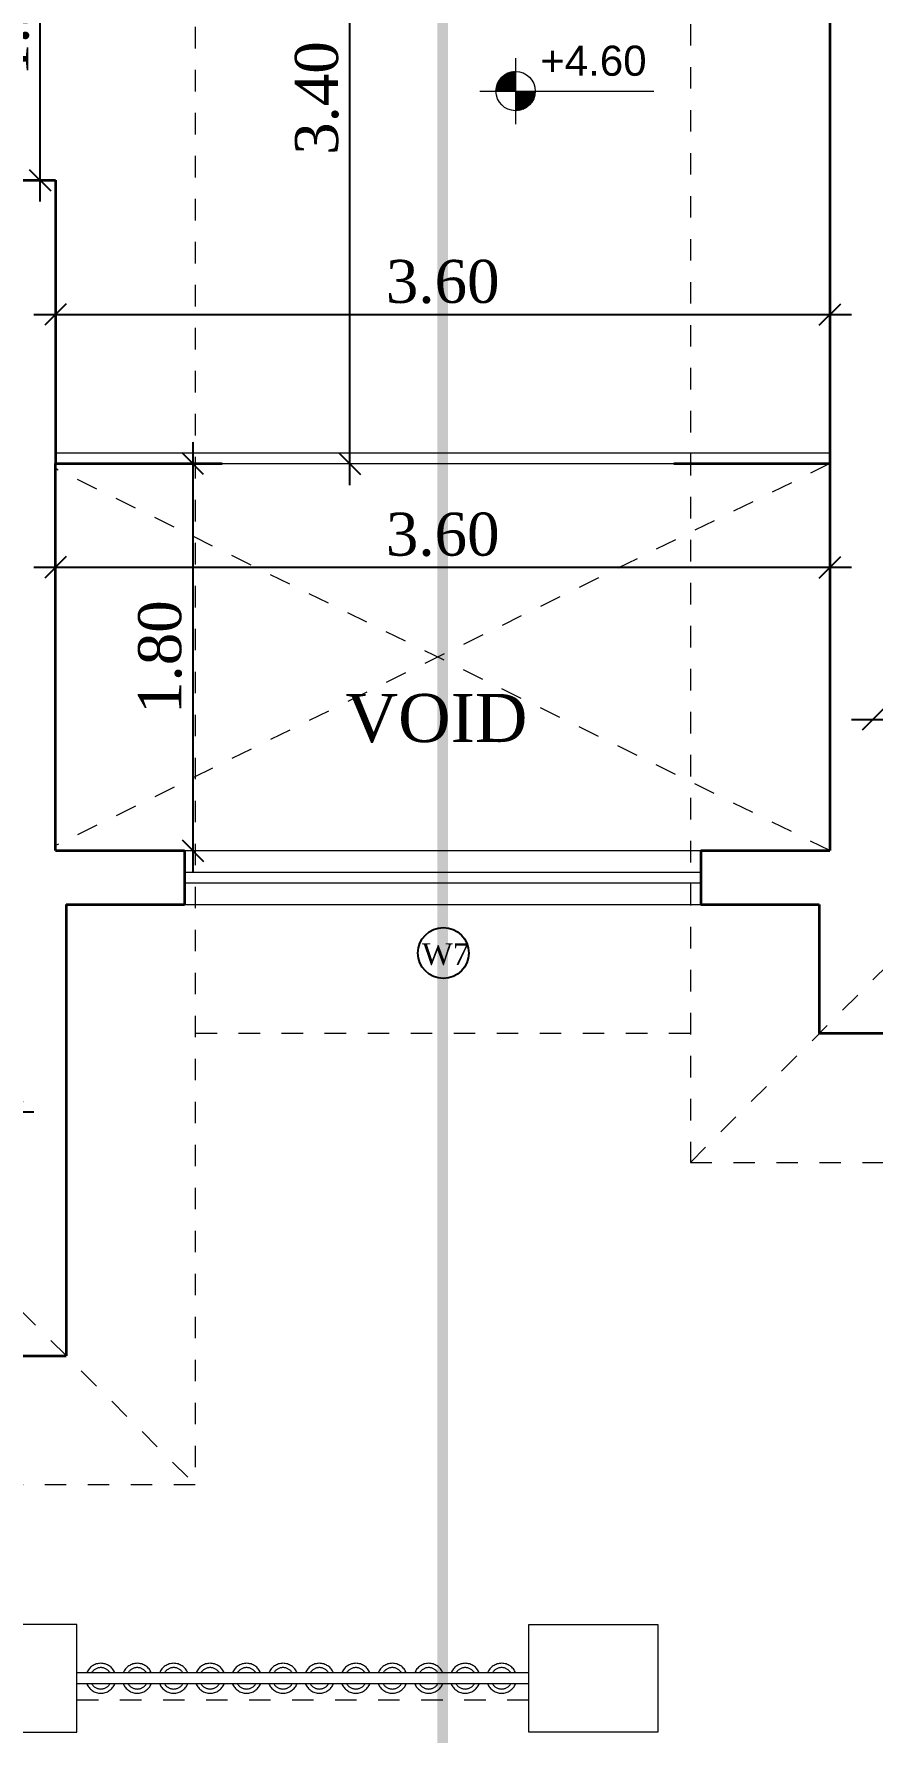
# Model space of a CAD drawing. Header units: metres. Extents: x 503482 to 1007323, y 2781056 to 5562345.
# Drawn here: x 503492.07 to 503495.96, y 2781127.08 to 2781134.98 of the extents above; entities that cross this region are included whole.
import ezdxf

# ---------------------------------------------------------------- set-up
doc = ezdxf.new("R2010")
doc.units = ezdxf.units.M
doc.header["$LTSCALE"] = 10
doc.header["$MEASUREMENT"] = 0
doc.header["$PDMODE"] = 3
doc.linetypes.add('1013-Lower$0$CACHE', pattern=[0.375, 0.25, -0.125])
doc.linetypes.add('HIDDEN', pattern=[0.375, 0.25, -0.125])
doc.layers.get('0').update_dxf_attribs({"linetype": 'CONTINUOUS'})
doc.layers.get('DEFPOINTS').update_dxf_attribs({"linetype": 'CONTINUOUS'})
for name, color, linetype, lineweight in [('01 wall', 4, 'CONTINUOUS', 35), ('01_WALLS', 7, 'CONTINUOUS', 25), ('H LINE', 1, 'HIDDEN', 5), ('TEXT', 254, 'CONTINUOUS', 13), ('WALL', 7, 'CONTINUOUS', 30), ('WINDOW', 5, 'CONTINUOUS', 9)]:
    doc.layers.add(name, color=color, linetype=linetype, lineweight=lineweight)
doc.layers.add('12_TEXT', color=1, linetype='CONTINUOUS')
doc.styles.add('AREAL', font='times.ttf')
doc.styles.add('SANSSERIFBOLD', font='sanss___.ttf', dxfattribs={"height": 18})
doc.dimstyles.new('bdc-1-100-A', dxfattribs={"dimtxt": 0.2, "dimasz": 0.1, "dimexe": 0, "dimexo": 0, "dimgap": 0.05, "dimtad": 1, "dimzin": 7, "dimdsep": 46, "dimtxsty": 'AREAL', "dimblk": 'OBLIQUE', "dimcen": 0.001, "dimdle": 0.1, "dimse1": 1, "dimse2": 1, "dimclrd": 15, "dimclre": 8, "dimclrt": 3, "dimadec": 0, "dimazin": 0, "dimtfac": 1, "dimtix": 1, "dimtmove": 2, "dimatfit": 3, "dimldrblk": 'OBLIQUE', "dimfxl": 0.1, "dimtolj": 1, "dimtzin": 0, "dimlwe": 5, "dimarcsym": 0})

# ---------------------------------------------------------------- blocks, each defined once
blk = doc.blocks.new('_Oblique')
at = {"color": 0, "linetype": 'ByBlock', "lineweight": -2}
blk.add_line((-0.5, -0.5), (0.5, 0.5), dxfattribs=at)
blk = doc.blocks.new('*D911')
at = {"layer": '01_WALLS', "color": 15, "linetype": 'Continuous', "lineweight": -2, "ltscale": 0.04, "transparency": 16777216}
blk.add_line((503486.5667, 2781129.9613), (503492.0667, 2781129.9613), dxfattribs=at)
at = {"layer": 'DEFPOINTS', "color": 0, "ltscale": 0.04, "transparency": 16777216}
for p in [(503491.9667, 2781132.8765), (503486.6667, 2781132.2765), (503491.9667, 2781129.9613)]:
    blk.add_point(p, dxfattribs=at)
at = {"layer": '01_WALLS', "color": 15, "lineweight": -2, "ltscale": 0.04, "transparency": 16777216, "xscale": 0.1, "yscale": 0.1, "zscale": 0.1, "rotation": 180}
blk.add_blockref('_Oblique', (503486.6667, 2781129.9613), dxfattribs=at)
at = {"layer": '01_WALLS', "color": 15, "lineweight": -2, "ltscale": 0.04, "transparency": 16777216, "xscale": 0.1, "yscale": 0.1, "zscale": 0.1}
blk.add_blockref('_Oblique', (503491.9667, 2781129.9613), dxfattribs=at)
at = {"layer": '01_WALLS', "color": 3, "lineweight": 5, "ltscale": 0.04, "transparency": 16777216, "insert": (503489.3167, 2781130.1133), "char_height": 0.2, "attachment_point": 5, "style": 'AREAL'}
blk.add_mtext('\\A1;5.30', dxfattribs=at)
blk = doc.blocks.new('*D913')
at = {"layer": '01_WALLS', "color": 15, "linetype": 'Continuous', "lineweight": -2, "ltscale": 0.04, "transparency": 16777216}
blk.add_line((503495.8667, 2781131.7869), (503500.5667, 2781131.7869), dxfattribs=at)
at = {"layer": 'DEFPOINTS', "color": 0, "ltscale": 0.04, "transparency": 16777216}
for p in [(503500.4667, 2781131.7869), (503495.9667, 2781131.6024), (503500.4667, 2781131.4399)]:
    blk.add_point(p, dxfattribs=at)
at = {"layer": '01_WALLS', "color": 15, "lineweight": -2, "ltscale": 0.04, "transparency": 16777216, "xscale": 0.1, "yscale": 0.1, "zscale": 0.1, "rotation": 180}
blk.add_blockref('_Oblique', (503495.9667, 2781131.7869), dxfattribs=at)
at = {"layer": '01_WALLS', "color": 15, "lineweight": -2, "ltscale": 0.04, "transparency": 16777216, "xscale": 0.1, "yscale": 0.1, "zscale": 0.1}
blk.add_blockref('_Oblique', (503500.4667, 2781131.7869), dxfattribs=at)
at = {"layer": '01_WALLS', "color": 3, "lineweight": 5, "ltscale": 0.04, "transparency": 16777216, "insert": (503498.2167, 2781131.939), "char_height": 0.2, "attachment_point": 5, "style": 'AREAL'}
blk.add_mtext('\\A1;4.50', dxfattribs=at)
blk = doc.blocks.new('*D917')
at = {"layer": '01_WALLS', "color": 15, "linetype": 'Continuous', "lineweight": -2, "ltscale": 0.04, "transparency": 16777216}
blk.add_line((503500.8167, 2781124.0774), (503486.3167, 2781124.0774), dxfattribs=at)
at = {"layer": 'DEFPOINTS', "color": 0, "ltscale": 0.04, "transparency": 16777216}
for p in [(503486.4167, 2781128.8265), (503500.7167, 2781125.4772), (503486.4167, 2781124.0774)]:
    blk.add_point(p, dxfattribs=at)
at = {"layer": '01_WALLS', "color": 15, "lineweight": -2, "ltscale": 0.04, "transparency": 16777216, "xscale": 0.1, "yscale": 0.1, "zscale": 0.1, "rotation": 180}
blk.add_blockref('_Oblique', (503486.4167, 2781124.0774), dxfattribs=at)
at = {"layer": '01_WALLS', "color": 15, "lineweight": -2, "ltscale": 0.04, "transparency": 16777216, "xscale": 0.1, "yscale": 0.1, "zscale": 0.1}
blk.add_blockref('_Oblique', (503500.7167, 2781124.0774), dxfattribs=at)
at = {"layer": '01_WALLS', "color": 3, "lineweight": 5, "ltscale": 0.04, "transparency": 16777216, "insert": (503493.3972, 2781124.2295), "char_height": 0.2, "attachment_point": 5, "style": 'AREAL'}
blk.add_mtext('\\A1;14.30', dxfattribs=at)
blk = doc.blocks.new('*D935')
at = {"layer": '01_WALLS', "color": 15, "linetype": 'Continuous', "lineweight": -2, "ltscale": 0.04, "transparency": 16777216}
blk.add_line((503492.8053, 2781133.0765), (503492.8053, 2781131.0765), dxfattribs=at)
at = {"layer": 'DEFPOINTS', "color": 0, "ltscale": 0.04, "transparency": 16777216}
for p in [(503493.6798, 2781132.9765), (503492.8053, 2781131.1765), (503493.5299, 2781131.1765)]:
    blk.add_point(p, dxfattribs=at)
at = {"layer": '01_WALLS', "color": 15, "lineweight": -2, "ltscale": 0.04, "transparency": 16777216, "xscale": 0.1, "yscale": 0.1, "zscale": 0.1}
for p, rotation in [((503492.8053, 2781132.9765), 90), ((503492.8053, 2781131.1765), 270)]:
    blk.add_blockref('_Oblique', p, dxfattribs=dict(at, rotation=rotation))
at = {"layer": '01_WALLS', "color": 3, "lineweight": 5, "ltscale": 0.04, "transparency": 16777216, "insert": (503492.6532, 2781132.0765), "char_height": 0.2, "attachment_point": 5, "rotation": 90, "style": 'AREAL'}
blk.add_mtext('\\A1;1.80', dxfattribs=at)
blk = doc.blocks.new('*D936')
at = {"layer": '01_WALLS', "color": 15, "linetype": 'Continuous', "lineweight": -2, "ltscale": 0.04, "transparency": 16777216}
blk.add_line((503492.0667, 2781132.4944), (503495.8667, 2781132.4944), dxfattribs=at)
at = {"layer": 'DEFPOINTS', "color": 0, "ltscale": 0.04, "transparency": 16777216}
for p in [(503492.1667, 2781132.4985), (503495.7667, 2781132.4985), (503495.7667, 2781132.4944)]:
    blk.add_point(p, dxfattribs=at)
at = {"layer": '01_WALLS', "color": 15, "lineweight": -2, "ltscale": 0.04, "transparency": 16777216, "xscale": 0.1, "yscale": 0.1, "zscale": 0.1, "rotation": 180}
blk.add_blockref('_Oblique', (503492.1667, 2781132.4944), dxfattribs=at)
at = {"layer": '01_WALLS', "color": 15, "lineweight": -2, "ltscale": 0.04, "transparency": 16777216, "xscale": 0.1, "yscale": 0.1, "zscale": 0.1}
blk.add_blockref('_Oblique', (503495.7667, 2781132.4944), dxfattribs=at)
at = {"layer": '01_WALLS', "color": 3, "lineweight": 5, "ltscale": 0.04, "transparency": 16777216, "insert": (503493.9667, 2781132.6464), "char_height": 0.2, "attachment_point": 5, "style": 'AREAL'}
blk.add_mtext('\\A1;3.60', dxfattribs=at)
blk = doc.blocks.new('*D939')
at = {"layer": '01_WALLS', "color": 15, "linetype": 'Continuous', "lineweight": -2, "ltscale": 0.04, "transparency": 16777216}
blk.add_line((503492.0948, 2781134.1952), (503492.0948, 2781135.8927), dxfattribs=at)
at = {"layer": 'DEFPOINTS', "color": 0, "ltscale": 0.04, "transparency": 16777216}
for p in [(503492.0948, 2781135.7927), (503492.1667, 2781135.7927), (503492.1667, 2781134.2952)]:
    blk.add_point(p, dxfattribs=at)
at = {"layer": '01_WALLS', "color": 15, "lineweight": -2, "ltscale": 0.04, "transparency": 16777216, "xscale": 0.1, "yscale": 0.1, "zscale": 0.1}
for p, rotation in [((503492.0948, 2781135.7927), 90), ((503492.0948, 2781134.2952), 270)]:
    blk.add_blockref('_Oblique', p, dxfattribs=dict(at, rotation=rotation))
at = {"layer": '01_WALLS', "color": 3, "lineweight": 5, "ltscale": 0.04, "transparency": 16777216, "insert": (503491.9428, 2781135.0439), "char_height": 0.2, "attachment_point": 5, "rotation": 90, "style": 'AREAL'}
blk.add_mtext('\\A1;1.50', dxfattribs=at)
blk = doc.blocks.new('*D942')
at = {"layer": '01_WALLS', "color": 15, "linetype": 'Continuous', "lineweight": -2, "ltscale": 0.04, "transparency": 16777216}
blk.add_line((503492.0667, 2781133.6702), (503495.8667, 2781133.6702), dxfattribs=at)
at = {"layer": 'DEFPOINTS', "color": 0, "ltscale": 0.04, "transparency": 16777216}
for p in [(503492.1667, 2781133.6858), (503495.7667, 2781133.6858), (503495.7667, 2781133.6702)]:
    blk.add_point(p, dxfattribs=at)
at = {"layer": '01_WALLS', "color": 15, "lineweight": -2, "ltscale": 0.04, "transparency": 16777216, "xscale": 0.1, "yscale": 0.1, "zscale": 0.1, "rotation": 180}
blk.add_blockref('_Oblique', (503492.1667, 2781133.6702), dxfattribs=at)
at = {"layer": '01_WALLS', "color": 15, "lineweight": -2, "ltscale": 0.04, "transparency": 16777216, "xscale": 0.1, "yscale": 0.1, "zscale": 0.1}
blk.add_blockref('_Oblique', (503495.7667, 2781133.6702), dxfattribs=at)
at = {"layer": '01_WALLS', "color": 3, "lineweight": 5, "ltscale": 0.04, "transparency": 16777216, "insert": (503493.9667, 2781133.8222), "char_height": 0.2, "attachment_point": 5, "style": 'AREAL'}
blk.add_mtext('\\A1;3.60', dxfattribs=at)
blk = doc.blocks.new('*D943')
at = {"layer": '01_WALLS', "color": 15, "linetype": 'Continuous', "lineweight": -2, "ltscale": 0.04, "transparency": 16777216}
blk.add_line((503493.5341, 2781136.4778), (503493.5341, 2781132.8765), dxfattribs=at)
at = {"layer": 'DEFPOINTS', "color": 0, "ltscale": 0.04, "transparency": 16777216}
for p in [(503493.6417, 2781136.3778), (503493.5341, 2781132.9765), (503493.6417, 2781132.9765)]:
    blk.add_point(p, dxfattribs=at)
at = {"layer": '01_WALLS', "color": 15, "lineweight": -2, "ltscale": 0.04, "transparency": 16777216, "xscale": 0.1, "yscale": 0.1, "zscale": 0.1}
for p, rotation in [((503493.5341, 2781136.3778), 90), ((503493.5341, 2781132.9765), 270)]:
    blk.add_blockref('_Oblique', p, dxfattribs=dict(at, rotation=rotation))
at = {"layer": '01_WALLS', "color": 3, "lineweight": 5, "ltscale": 0.04, "transparency": 16777216, "insert": (503493.3821, 2781134.6771), "char_height": 0.2, "attachment_point": 5, "rotation": 90, "style": 'AREAL'}
blk.add_mtext('\\A1;3.40', dxfattribs=at)
blk = doc.blocks.new('ERTES')
at = {"layer": '01_WALLS', "color": 6, "linetype": 'HIDDEN', "lineweight": 0, "ltscale": 0.04}
blk.add_line((503353.4084, 2781297.2609), (503356.9084, 2781293.7609), dxfattribs=at)
blk.add_lwpolyline([(503349.9084, 2781308.3426), (503356.9084, 2781308.3426), (503356.9084, 2781293.7609), (503349.9084, 2781293.7609)], close=True, dxfattribs=at)
blk = doc.blocks.new('TRTRT')
at = {"layer": '01_WALLS', "color": 6, "linetype": 'HIDDEN', "lineweight": 0, "ltscale": 0.04}
blk.add_line((503359.2097, 2781295.2609), (503362.3103, 2781298.3616), dxfattribs=at)
blk.add_lwpolyline([(503359.2097, 2781295.2609), (503365.411, 2781295.2609), (503365.411, 2781310.7559), (503359.2097, 2781310.7559)], close=True, dxfattribs=at)
blk.add_lwpolyline([(503359.2097, 2781295.8609), (503356.9097, 2781295.8609)], dxfattribs=at)
at = {"layer": '01_WALLS'}
blk.add_blockref('ERTES', (0, 0), dxfattribs=at)
blk = doc.blocks.new('TYTY')
at = {"layer": 'WALL', "color": 5, "linetype": '1013-Lower$0$CACHE', "lineweight": 5, "ltscale": 0.3, "const_width": 0.05}
blk.add_lwpolyline([(503318.4771, 2781250.295), (503319.6048, 2781249.7977), (503318.4771, 2781249.7977), (503318.4771, 2781277.3368), (503319.657, 2781277.3341), (503318.4771, 2781276.9685)], dxfattribs=at)
blk = doc.blocks.new('UYUYTUTYUTYUTYU')
at = {"layer": '01_WALLS', "color": 3, "ltscale": 0.04}
blk.add_circle((503299.8036, 2780959.9544), 0.1181, dxfattribs=at)
at = {"layer": 'TEXT', "color": 6, "lineweight": 25, "style": 'AREAL'}
blk.add_text('W7', height=0.10007, dxfattribs=at).set_placement((503299.7044, 2780959.8994))
blk = doc.blocks.new('U87Y787Y68')
at = {"layer": '01_WALLS', "color": 141, "ltscale": 0.04}
for centre in [(503302.8949, 2780970.3403), (503301.4143, 2780967.1692), (503296.8019, 2780965.7816), (503303.0145, 2780963.8399), (503296.7998, 2780962.9139)]:
    blk.add_circle(centre, 0.1533, dxfattribs=at)
at = {"layer": '01_WALLS', "color": 241, "ltscale": 0.04}
for centre in [(503303.8346, 2780969.4789), (503303.1539, 2780968.0355), (503303.7901, 2780966.9902), (503303.1734, 2780966.2609), (503294.4124, 2780965.7908), (503297.2948, 2780965.1229), (503303.8182, 2780964.7561), (503297.2457, 2780963.4025), (503294.4089, 2780962.8631)]:
    blk.add_circle(centre, 0.1533, dxfattribs=at)
at = {"layer": 'TEXT', "color": 20, "lineweight": 25, "style": 'AREAL'}
for s, p in [('A4', (503302.7853, 2780970.2765)), ('A3', (503301.3047, 2780967.1054)), ('A5', (503296.6923, 2780965.7177)), ('A4', (503302.9049, 2780963.776)), ('A5', (503296.6902, 2780962.8501))]:
    blk.add_text(s, height=0.12991, dxfattribs=at).set_placement(p)
at = {"layer": 'TEXT', "color": 63, "lineweight": 25, "style": 'AREAL'}
for p in [(503303.7249, 2780969.4151), (503303.6804, 2780966.9263), (503294.3028, 2780965.7269), (503303.7085, 2780964.6922), (503294.2993, 2780962.7992)]:
    blk.add_text('D2', height=0.12991, dxfattribs=at).set_placement(p)
at = {"layer": 'TEXT', "color": 6, "lineweight": 25, "style": 'AREAL'}
for p in [(503303.0443, 2780967.9717), (503303.0638, 2780966.197), (503297.1851, 2780965.0591), (503297.1361, 2780963.3386)]:
    blk.add_text('D1', height=0.12991, dxfattribs=at).set_placement(p)

msp = doc.modelspace()

# ---------------------------------------------------------------- hatches: boundary and pattern name
at = {"linetype": 'Continuous', "lineweight": 5}
h = msp.add_hatch(dxfattribs=at)
h.set_pattern_fill('ANSI31', color=5, scale=0.0126, angle=720, style=0)
h.set_pattern_definition([(45, (503561.3464179, 2781656.462351), (-0.0011136931804, 0.0011136931804), [])])
h.paths.add_polyline_path([(503494.305, 2781134.8009, 0.412421), (503494.2143, 2781134.7096), (503494.305, 2781134.7096)])
h.paths.add_polyline_path([(503494.3968, 2781134.7096), (503494.305, 2781134.7096), (503494.305, 2781134.6183, 0.416009)])

# ---------------------------------------------------------------- linework, layer by layer
at = {"color": 5, "linetype": 'Continuous', "lineweight": 5}
for p, q in [((503494.305, 2781134.8629), (503494.305, 2781134.5563)), ((503494.1393, 2781134.7096), (503494.9485, 2781134.7096))]:
    msp.add_line(p, q, dxfattribs=at)
msp.add_circle((503494.3056, 2781134.7096), 0.0913, dxfattribs=at)
at = {"layer": '01 wall'}
for p, q in [((503495.7667, 2781137.1715), (503495.7667, 2781132.9765)), ((503491.8667, 2781134.2952), (503492.1667, 2781134.2952)), ((503492.1667, 2781134.2952), (503492.1667, 2781132.9765)), ((503492.1667, 2781132.9765), (503492.9417, 2781132.9765)), ((503492.1667, 2781131.1765), (503492.1667, 2781132.9765)), ((503495.0417, 2781132.9765), (503495.7667, 2781132.9765)), ((503495.7667, 2781132.9765), (503495.7667, 2781131.1765)), ((503495.7667, 2781132.9765), (503495.7667, 2781131.1765)), ((503492.1667, 2781131.1765), (503492.7667, 2781131.1765)), ((503492.7667, 2781131.1765), (503492.7667, 2781130.9265)), ((503495.1667, 2781131.1765), (503495.7667, 2781131.1765)), ((503495.1667, 2781131.1765), (503495.1667, 2781130.9265)), ((503492.2167, 2781130.9265), (503492.2167, 2781128.8265)), ((503492.2167, 2781130.9265), (503492.7667, 2781130.9265)), ((503495.1667, 2781130.9265), (503495.7167, 2781130.9265)), ((503495.7167, 2781130.9265), (503495.7167, 2781130.3265)), ((503496.8667, 2781130.3265), (503495.7167, 2781130.3265)), ((503491.4167, 2781128.8265), (503492.2167, 2781128.8265))]:
    msp.add_line(p, q, dxfattribs=at)
at = {"layer": '01 wall', "lineweight": 13}
for points in [[(503491.6665, 2781127.5764), (503491.6665, 2781127.0764), (503492.2665, 2781127.0764), (503492.2665, 2781127.5764)], [(503494.9667, 2781127.5764), (503494.9667, 2781127.0764), (503494.3667, 2781127.0764), (503494.3667, 2781127.5764)]]:
    msp.add_lwpolyline(points, close=True, dxfattribs=at)
at = {"layer": '01_WALLS', "color": 2, "linetype": 'HIDDEN', "lineweight": 0, "ltscale": 0.04}
for p, q in [((503495.7667, 2781132.9765), (503492.1667, 2781131.1995)), ((503495.7667, 2781131.1765), (503492.1667, 2781132.9534)), ((503492.2665, 2781127.2264), (503494.3667, 2781127.2264))]:
    msp.add_line(p, q, dxfattribs=at)
at = {"layer": 'H LINE', "ltscale": 2}
for p, q in [((503494.3667, 2781127.3514), (503492.2665, 2781127.3514)), ((503494.3667, 2781127.3014), (503492.2665, 2781127.3014))]:
    msp.add_line(p, q, dxfattribs=at)
for centre, radius, start, end in [((503492.3773, 2781127.3264), 0.0698, 21.00286, 158.99714), ((503492.3773, 2781127.3264), 0.0498, 30.16529, 149.83471), ((503492.5467, 2781127.3264), 0.0698, 21.00286, 158.99714), ((503492.5467, 2781127.3264), 0.0498, 30.16529, 149.83471), ((503492.7161, 2781127.3264), 0.0698, 21.00286, 158.99714), ((503492.7161, 2781127.3264), 0.0498, 30.16529, 149.83471), ((503492.8855, 2781127.3264), 0.0698, 21.00286, 158.99714), ((503492.8855, 2781127.3264), 0.0498, 30.16529, 149.83471), ((503493.0548, 2781127.3264), 0.0698, 21.00286, 158.99714), ((503493.0548, 2781127.3264), 0.0498, 30.16529, 149.83471), ((503493.2242, 2781127.3264), 0.0698, 21.00286, 158.99714), ((503493.2242, 2781127.3264), 0.0498, 30.16529, 149.83471), ((503493.3936, 2781127.3264), 0.0698, 21.00286, 158.99714), ((503493.3936, 2781127.3264), 0.0498, 30.16529, 149.83471), ((503493.5629, 2781127.3264), 0.0698, 21.00286, 158.99714), ((503493.5629, 2781127.3264), 0.0498, 30.16529, 149.83471), ((503493.7323, 2781127.3264), 0.0698, 21.00286, 158.99714), ((503493.7323, 2781127.3264), 0.0498, 30.16529, 149.83471), ((503493.9017, 2781127.3264), 0.0698, 21.00286, 158.99714), ((503493.9017, 2781127.3264), 0.0498, 30.16529, 149.83471), ((503494.0711, 2781127.3264), 0.0698, 21.00286, 158.99714), ((503494.0711, 2781127.3264), 0.0498, 30.16529, 149.83471), ((503494.2404, 2781127.3264), 0.0698, 21.00286, 158.99714), ((503494.2404, 2781127.3264), 0.0498, 30.16529, 149.83471), ((503492.3773, 2781127.3264), 0.0698, 201.00287, 338.99713), ((503492.3773, 2781127.3264), 0.0498, 210.16529, 329.83471), ((503492.5467, 2781127.3264), 0.0698, 201.00287, 338.99713), ((503492.5467, 2781127.3264), 0.0498, 210.16529, 329.83471), ((503492.7161, 2781127.3264), 0.0698, 201.00287, 338.99713), ((503492.7161, 2781127.3264), 0.0498, 210.16529, 329.83471), ((503492.8855, 2781127.3264), 0.0698, 201.00287, 338.99713), ((503492.8855, 2781127.3264), 0.0498, 210.16529, 329.83471), ((503493.0548, 2781127.3264), 0.0698, 201.00287, 338.99713), ((503493.0548, 2781127.3264), 0.0498, 210.16529, 329.83471), ((503493.2242, 2781127.3264), 0.0698, 201.00287, 338.99713), ((503493.2242, 2781127.3264), 0.0498, 210.16529, 329.83471), ((503493.3936, 2781127.3264), 0.0698, 201.00287, 338.99713), ((503493.3936, 2781127.3264), 0.0498, 210.16529, 329.83471), ((503493.5629, 2781127.3264), 0.0698, 201.00287, 338.99713), ((503493.5629, 2781127.3264), 0.0498, 210.16529, 329.83471), ((503493.7323, 2781127.3264), 0.0698, 201.00287, 338.99713), ((503493.7323, 2781127.3264), 0.0498, 210.16529, 329.83471), ((503493.9017, 2781127.3264), 0.0698, 201.00287, 338.99713), ((503493.9017, 2781127.3264), 0.0498, 210.16529, 329.83471), ((503494.0711, 2781127.3264), 0.0698, 201.00287, 338.99713), ((503494.0711, 2781127.3264), 0.0498, 210.16529, 329.83471), ((503494.2404, 2781127.3264), 0.0698, 201.00287, 338.99713), ((503494.2404, 2781127.3264), 0.0498, 210.16529, 329.83471)]:
    msp.add_arc(centre, radius, start, end, dxfattribs=at)
at = {"layer": 'WINDOW'}
for p, q in [((503492.1667, 2781133.0265), (503495.7667, 2781133.0265)), ((503492.1667, 2781132.9765), (503495.7667, 2781132.9765)), ((503492.7667, 2781131.1765), (503495.1667, 2781131.1765)), ((503492.7667, 2781131.0765), (503495.1667, 2781131.0765)), ((503492.7667, 2781131.0265), (503495.1667, 2781131.0265)), ((503492.7667, 2781130.9265), (503495.1667, 2781130.9265))]:
    msp.add_line(p, q, dxfattribs=at)

# ---------------------------------------------------------------- block references
at = {"layer": '01_WALLS'}
for name, p in [('TYTY', (175.4893, -127.896)), ('TRTRT', (135.9082, -165.5345))]:
    msp.add_blockref(name, p, dxfattribs=at)
at = {"layer": '01_WALLS', "color": 3}
for name in ['UYUYTUTYUTYUTYU', 'U87Y787Y68']:
    msp.add_blockref(name, (194.1662, 170.7457), dxfattribs=at)

# ---------------------------------------------------------------- texts
at = {"layer": '12_TEXT', "color": 5, "lineweight": 5, "ltscale": 36, "style": 'SANSSERIFBOLD'}
msp.add_text('+4.60', height=0.14, dxfattribs=at).set_placement((503494.4197, 2781134.7808))
at = {"layer": 'TEXT', "color": 1, "lineweight": 25, "style": 'AREAL'}
msp.add_text('VOID', height=0.224, dxfattribs=at).set_placement((503493.5149, 2781131.6815))

# ---------------------------------------------------------------- dimensions: what is measured, and where the dimension line sits
at = {"layer": '01_WALLS', "lineweight": 5, "ltscale": 0.04}
for base, p1, p2, picture, middle in [((503493.5341, 2781132.9765), (503493.6417, 2781136.3778), (503493.6417, 2781132.9765), '*D943', (503493.3821, 2781134.6771)), ((503492.0948, 2781135.7927), (503492.1667, 2781134.2952), (503492.1667, 2781135.7927), '*D939', (503491.9428, 2781135.0439)), ((503492.8053, 2781131.1765), (503493.6798, 2781132.9765), (503493.5299, 2781131.1765), '*D935', (503492.6532, 2781132.0765))]:
    dim = msp.add_linear_dim(base=base, p1=p1, p2=p2, angle=90, dimstyle='bdc-1-100-A', override={"dimfxl": 0.125, "dimfxlon": 1, "dimarcsym": 1}, dxfattribs=at)
    dim.commit()
    dim.dimension.update_dxf_attribs({"geometry": picture, "text_midpoint": middle})
for base, p1, p2, picture, middle in [((503495.7667, 2781133.6702), (503492.1667, 2781133.6858), (503495.7667, 2781133.6858), '*D942', (503493.9667, 2781133.8222)), ((503491.9667, 2781129.9613), (503486.6667, 2781132.2765), (503491.9667, 2781132.8765), '*D911', (503489.3167, 2781130.1133)), ((503495.7667, 2781132.4944), (503492.1667, 2781132.4985), (503495.7667, 2781132.4985), '*D936', (503493.9667, 2781132.6464)), ((503500.4667, 2781131.7869), (503495.9667, 2781131.6024), (503500.4667, 2781131.4399), '*D913', (503498.2167, 2781131.939))]:
    dim = msp.add_linear_dim(base=base, p1=p1, p2=p2, dimstyle='bdc-1-100-A', override={"dimfxl": 0.125, "dimfxlon": 1, "dimarcsym": 1}, dxfattribs=at)
    dim.commit()
    dim.dimension.update_dxf_attribs({"geometry": picture, "text_midpoint": middle})
dim = msp.add_linear_dim(base=(503486.4167, 2781124.0774), p1=(503500.7167, 2781125.4772), p2=(503486.4167, 2781128.8265), dimstyle='bdc-1-100-A', override={"dimfxl": 0.125, "dimfxlon": 1, "dimarcsym": 1}, dxfattribs=at)
dim.commit()
dim.dimension.update_dxf_attribs({"geometry": '*D917', "text_midpoint": (503493.3972, 2781124.2295), "dimtype": 160})

doc.saveas('drawing.dxf')
